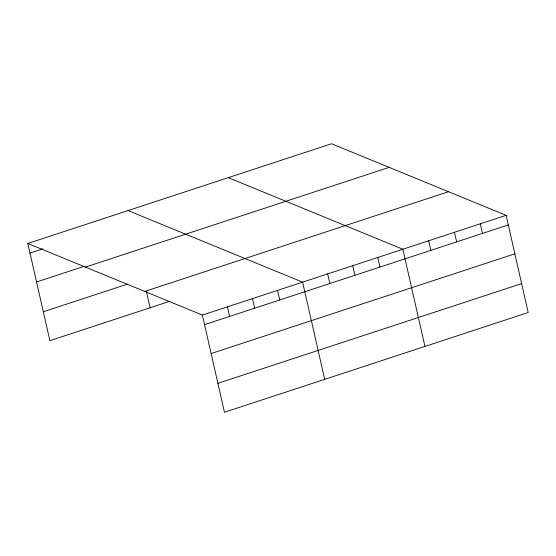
<?xml version="1.0" encoding="UTF-8"?>
<svg xmlns="http://www.w3.org/2000/svg" width="556" height="556" viewBox="0 0 556 556"><rect width="100%" height="100%" fill="white"/><g stroke="black" fill="none" stroke-linecap="round" stroke-linejoin="round"><path stroke-width="0.83" d="M27.8 243.479L331.536 143.754L506.12 215.332L528.2 312.521L224.464 412.246L202.384 315.057L27.8 243.479L49.88 340.668L169.517 301.387M29.982 253.07L42.916 248.824M36.55 281.975L84.241 266.317M85.409 267.095L389.151 167.377M43.312 311.756L127.38 284.158M144.768 291.434L448.504 191.716M202.384 315.057L506.12 215.332M204.559 324.648L508.302 224.93M211.127 353.553L514.863 253.835M217.896 383.334L521.632 283.616M228.266 177.663L402.85 249.241L424.93 346.43M128.033 210.571L302.617 282.149L324.697 379.338M480.301 223.811L482.483 233.402M454.481 232.29L456.664 241.881M428.669 240.762L430.844 250.36M377.788 257.47L379.97 267.061M352.733 265.692L354.909 275.289M327.672 273.92L329.854 283.511M277.555 290.378L279.737 299.969M252.5 298.6L254.676 308.198M227.439 306.829L229.621 316.42M146.36 291.24L150.113 307.76"/></g></svg>
